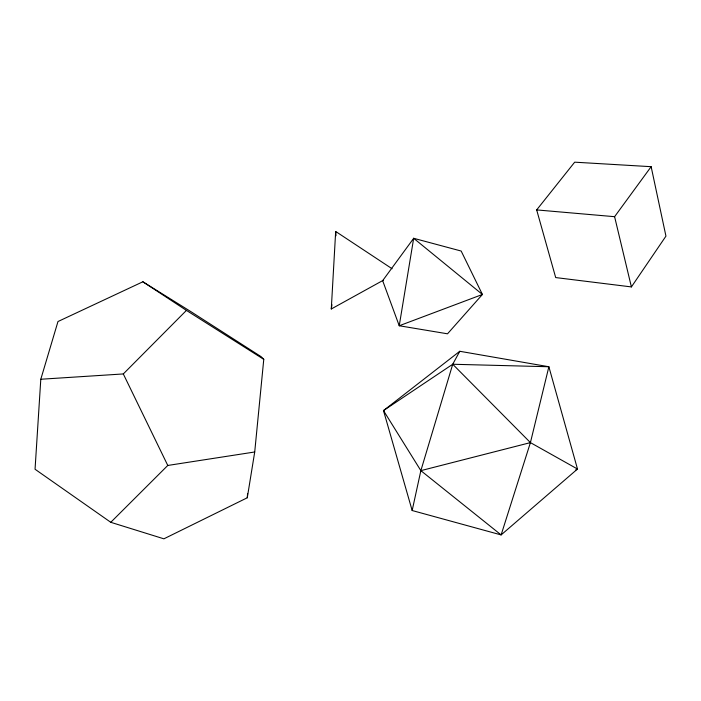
<?xml version="1.0" encoding="UTF-8"?>
<svg xmlns="http://www.w3.org/2000/svg" width="701" height="701" viewBox="0 0 701 701"><rect width="100%" height="100%" fill="white"/><g stroke="black" fill="none" stroke-linecap="round" stroke-linejoin="round"><path stroke-width="1.05" d="M383.359 280.216L331.284 308.983L335.674 231.461L392.104 268.755M40.798 379.25L35.05 469.249L110.776 522.306L163.894 538.824L247.278 497.771L254.717 451.987L263.769 359.35L261.175 356.713L190.944 311.673L142.864 281.784L57.981 321.531L40.798 379.25L123.306 373.94L186.431 310.403L263.769 359.35M247.278 497.771L247.584 493.469M331.284 308.983L331.95 304.751M412.162 510.521L420.863 470.643L452.723 364.257L459.768 351.28L548.874 366.746L577.493 469.03L501.119 534.916L412.162 510.521L383.491 410.584L459.768 351.28M420.863 470.643L530.42 442.611L548.874 366.746L452.723 364.257L383.491 410.584L420.863 470.643L501.119 534.916L530.42 442.611L452.723 364.257M631.399 286.919L665.95 236.132L651.141 166.689L574.68 162.176L536.668 209.914L555.691 277.57L631.399 286.919L614.602 216.688L651.141 166.689M110.776 522.306L167.776 465.455L254.717 451.987M575.565 470.064L577.493 469.03L530.42 442.611M536.668 209.914L614.602 216.688M142.864 281.784L186.431 310.403M123.306 373.94L167.776 465.455M335.674 231.461L336.007 235.729M413.678 238.305L399.237 325.755L447.518 333.807L482.419 294.473L461.162 251.037L413.678 238.305L382.658 280.663L399.237 325.755L482.419 294.473L413.678 238.305"/></g></svg>
